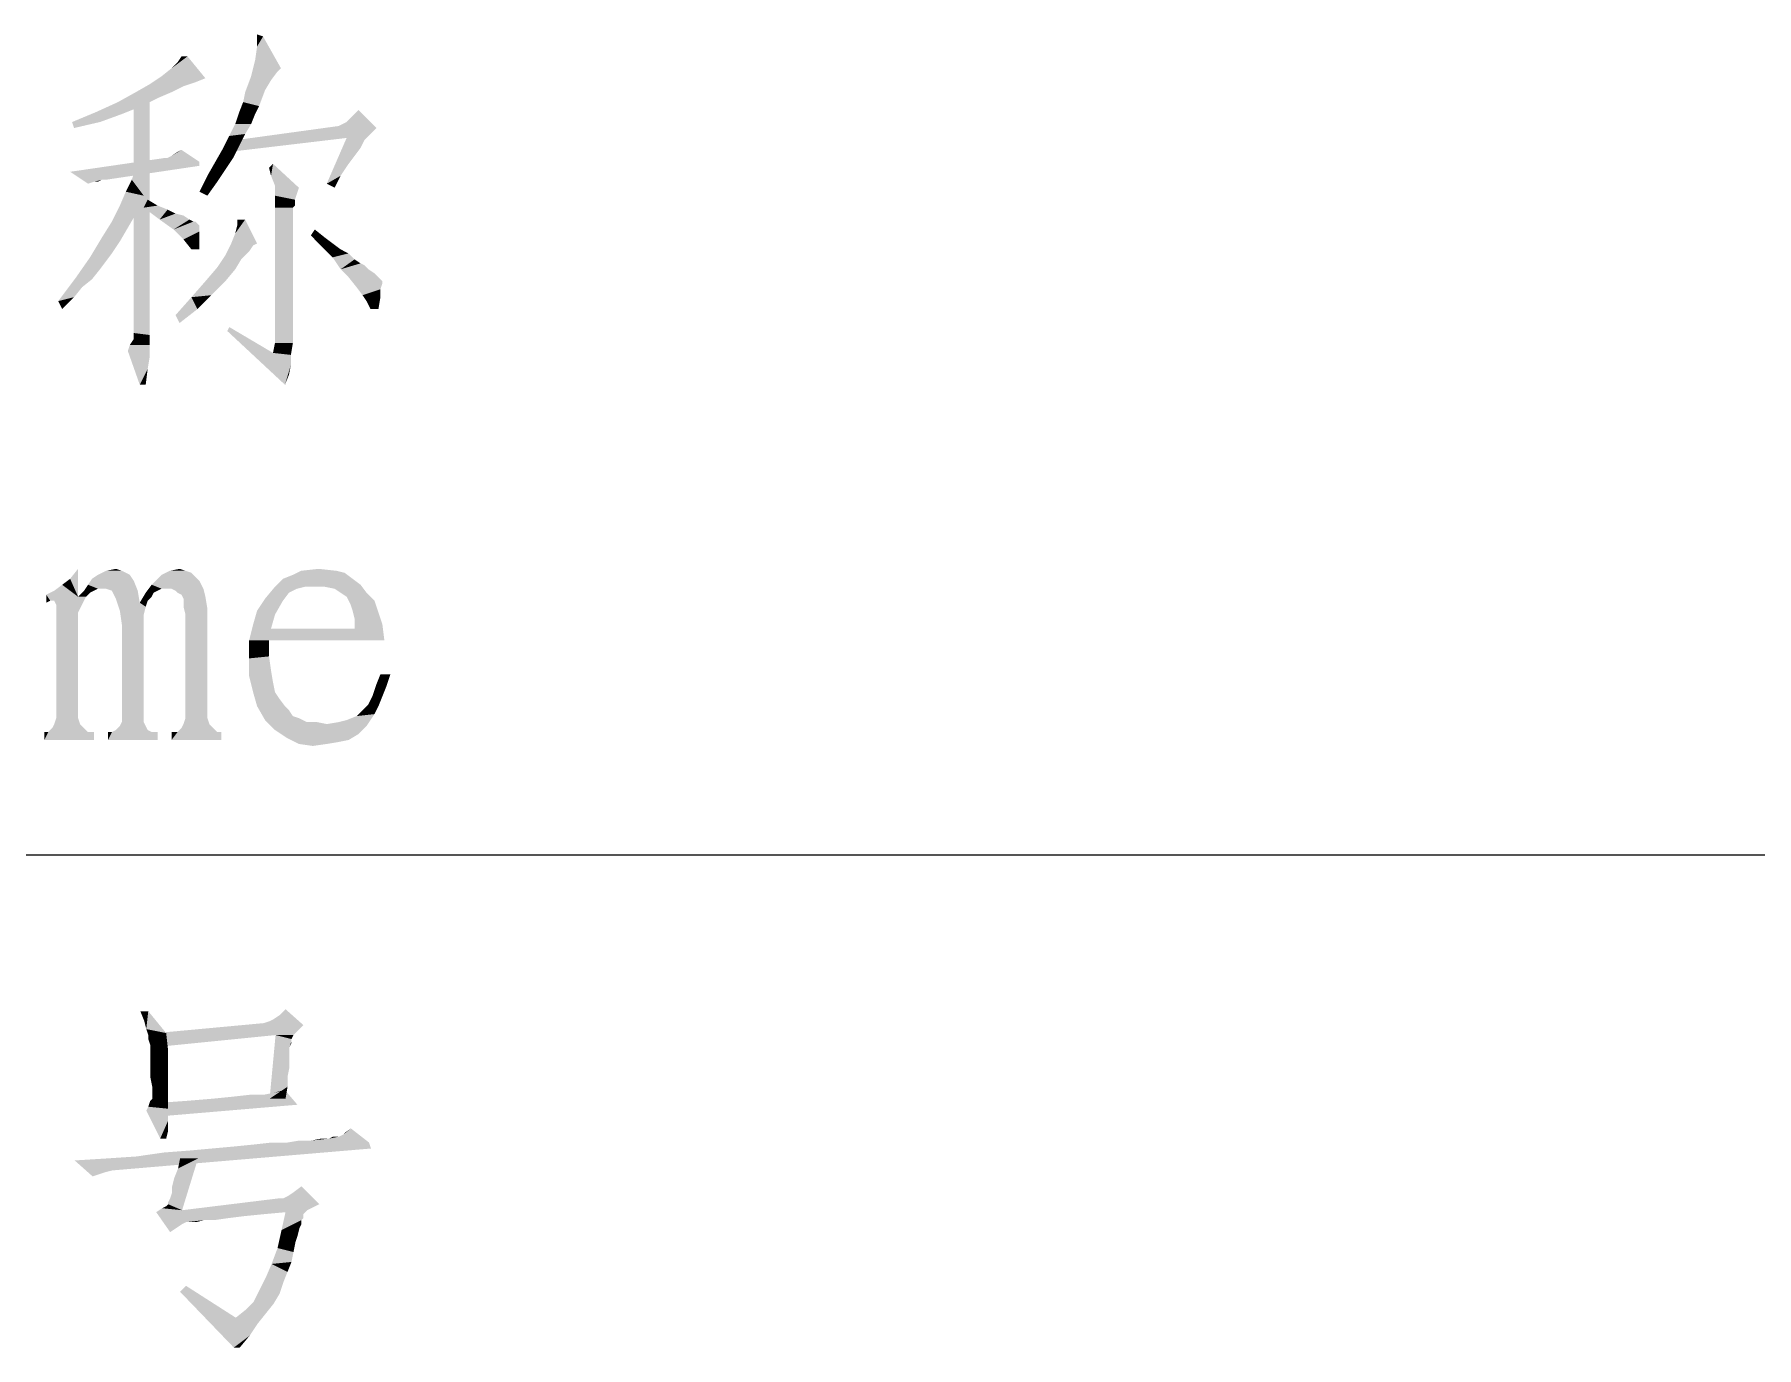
# Model space of a CAD drawing. Header units: millimetres. Extents: x 336 to 634, y 189 to 399.
# Drawn here: x 511.53 to 524.36, y 218.51 to 228.28 of the extents above; entities that cross this region are included whole.
import ezdxf

# ---------------------------------------------------------------- set-up
doc = ezdxf.new("R2010")
doc.units = ezdxf.units.MM

msp = doc.modelspace()

# ---------------------------------------------------------------- linework, layer by layer
at = {"color": 7, "linetype": 'Continuous'}
msp.add_line((448.54993, 222.17685), (628.54993, 222.17685), dxfattribs=at)
for points in [[(513.17638, 228.09152), (513.1912, 228.19522), (513.23564, 228.26929)], [(513.17638, 228.09152), (513.23564, 228.26929), (513.36897, 228.03226)], [(513.23564, 228.26929), (513.1912, 228.19522), (513.1912, 228.28411)], [(512.48008, 227.973), (512.55416, 228.03226), (512.67268, 228.12115)], [(512.48008, 227.973), (512.67268, 228.12115), (512.80601, 227.95818)], [(512.55416, 228.03226), (512.5986, 228.0767), (512.67268, 228.12115)], [(512.67268, 228.12115), (512.5986, 228.0767), (512.62823, 228.12115)], [(513.36897, 228.03226), (513.14675, 227.973), (513.17638, 228.09152)], [(512.80601, 227.95818), (512.3912, 227.91374), (512.48008, 227.973)], [(512.80601, 227.95818), (512.73194, 227.92855), (512.3912, 227.91374)], [(512.3912, 227.91374), (512.73194, 227.92855), (512.64305, 227.89892)], [(513.2949, 227.94337), (513.10231, 227.85448), (513.14675, 227.973)], [(513.2949, 227.94337), (513.25045, 227.86929), (513.10231, 227.85448)], [(513.36897, 228.03226), (513.33934, 228.00263), (513.14675, 227.973)], [(513.14675, 227.973), (513.33934, 228.00263), (513.2949, 227.94337)], [(512.55416, 227.85448), (512.45045, 227.81003), (512.15416, 227.7804)], [(512.55416, 227.85448), (512.15416, 227.7804), (512.28749, 227.85448)], [(512.15416, 227.7804), (512.45045, 227.81003), (512.33194, 227.75077)], [(512.27268, 227.573), (512.27268, 227.79522), (512.3912, 227.83966)], [(512.27268, 227.38041), (512.27268, 227.573), (512.3912, 227.83966)], [(512.27268, 227.20263), (512.27268, 227.38041), (512.3912, 227.83966)], [(512.27268, 227.02485), (512.27268, 227.20263), (512.3912, 227.83966)], [(512.27268, 226.8767), (512.27268, 227.02485), (512.3912, 227.83966)], [(512.27268, 226.72855), (512.27268, 226.8767), (512.3912, 227.83966)], [(512.27268, 226.59522), (512.27268, 226.72855), (512.3912, 227.83966)], [(512.27268, 226.4767), (512.27268, 226.59522), (512.3912, 227.83966)], [(512.27268, 226.373), (512.27268, 226.4767), (512.3912, 227.83966)], [(512.27268, 226.28411), (512.27268, 226.373), (512.3912, 227.83966)], [(512.27268, 226.21003), (512.27268, 226.28411), (512.3912, 227.83966)], [(512.27268, 226.15078), (512.27268, 226.21003), (512.3912, 227.83966)], [(512.27268, 226.09152), (512.27268, 226.15078), (512.3912, 227.83966)], [(512.27268, 226.06189), (512.27268, 226.09152), (512.3912, 227.83966)], [(512.27268, 226.06189), (512.3912, 227.83966), (512.3912, 226.04707)], [(512.64305, 227.89892), (512.28749, 227.85448), (512.3912, 227.91374)], [(512.28749, 227.85448), (512.64305, 227.89892), (512.55416, 227.85448)], [(513.08749, 227.7804), (513.10231, 227.85448), (513.25045, 227.86929)], [(513.08749, 227.7804), (513.25045, 227.86929), (513.20601, 227.75077)], [(512.18379, 227.69152), (511.81342, 227.63226), (511.9912, 227.70633)], [(511.81342, 227.63226), (512.18379, 227.69152), (512.02082, 227.63226)], [(512.33194, 227.75077), (511.9912, 227.70633), (512.15416, 227.7804)], [(511.9912, 227.70633), (512.33194, 227.75077), (512.18379, 227.69152)], [(513.17638, 227.69152), (513.02823, 227.61744), (513.05786, 227.70633)], [(513.02823, 227.61744), (513.17638, 227.69152), (513.14675, 227.61744)], [(513.20601, 227.75077), (513.05786, 227.70633), (513.08749, 227.7804)], [(513.05786, 227.70633), (513.20601, 227.75077), (513.17638, 227.69152)], [(514.08008, 227.58781), (513.85786, 227.63226), (513.90231, 227.6767)], [(513.90231, 227.6767), (513.94675, 227.72115), (514.08008, 227.58781)], [(512.02082, 227.63226), (511.82823, 227.58781), (511.81342, 227.63226)], [(513.14675, 227.61744), (513.10231, 227.54337), (512.98379, 227.52855)], [(513.14675, 227.61744), (512.98379, 227.52855), (513.02823, 227.61744)], [(512.98379, 227.52855), (513.10231, 227.54337), (513.05786, 227.45448)], [(514.08008, 227.58781), (513.04305, 227.49892), (513.7986, 227.60263)], [(514.08008, 227.58781), (514.05045, 227.55818), (513.04305, 227.49892)], [(514.05045, 227.55818), (514.02082, 227.52855), (513.04305, 227.49892)], [(514.08008, 227.58781), (513.7986, 227.60263), (513.82823, 227.61744)], [(514.08008, 227.58781), (513.82823, 227.61744), (513.85786, 227.63226)], [(512.55416, 227.38041), (512.5986, 227.41004), (512.62823, 227.42485)], [(512.55416, 227.38041), (512.62823, 227.42485), (512.76157, 227.33596)], [(513.01342, 227.36559), (512.88008, 227.33596), (512.93934, 227.43966)], [(513.05786, 227.45448), (512.93934, 227.43966), (512.98379, 227.52855)], [(512.93934, 227.43966), (513.05786, 227.45448), (513.01342, 227.36559)], [(513.04305, 227.49892), (513.85786, 227.51374), (512.98379, 227.41004)], [(514.02082, 227.52855), (513.85786, 227.51374), (513.04305, 227.49892)], [(513.9912, 227.49892), (513.70971, 227.173), (513.85786, 227.51374)], [(513.9912, 227.49892), (513.96157, 227.43966), (513.70971, 227.173)], [(513.96157, 227.43966), (513.91712, 227.38041), (513.70971, 227.173)], [(513.85786, 227.51374), (514.02082, 227.52855), (513.9912, 227.49892)], [(512.52453, 227.36559), (512.76157, 227.33596), (511.7986, 227.26189)], [(512.52453, 227.36559), (511.7986, 227.26189), (512.50971, 227.36559)], [(512.76157, 227.33596), (512.76157, 227.30633), (511.7986, 227.26189)], [(512.03564, 227.20263), (511.7986, 227.26189), (512.76157, 227.30633)], [(512.03564, 227.20263), (512.76157, 227.30633), (512.06527, 227.20263)], [(512.25786, 227.20263), (512.28749, 227.29152), (512.34675, 227.08411)], [(512.76157, 227.33596), (512.52453, 227.36559), (512.55416, 227.38041)], [(512.95416, 227.2767), (512.82082, 227.23226), (512.88008, 227.33596)], [(512.88008, 227.33596), (513.01342, 227.36559), (512.95416, 227.2767)], [(513.2949, 227.23226), (513.28008, 227.29152), (513.30971, 227.32115)], [(513.32453, 227.15818), (513.2949, 227.23226), (513.30971, 227.32115)], [(513.32453, 227.15818), (513.30971, 227.32115), (513.50231, 227.14337)], [(513.91712, 227.38041), (513.87268, 227.32115), (513.70971, 227.173)], [(513.87268, 227.32115), (513.81342, 227.23226), (513.70971, 227.173)], [(511.7986, 227.26189), (512.03564, 227.20263), (511.97638, 227.18781)], [(511.97638, 227.18781), (511.93194, 227.173), (511.7986, 227.26189)], [(511.97638, 227.18781), (512.03564, 227.20263), (512.00601, 227.18781)], [(512.34675, 227.08411), (512.21342, 227.11374), (512.25786, 227.20263)], [(512.8949, 227.18781), (512.76157, 227.11374), (512.82082, 227.23226)], [(512.76157, 227.11374), (512.8949, 227.18781), (512.82082, 227.08411)], [(512.82082, 227.23226), (512.95416, 227.2767), (512.8949, 227.18781)], [(513.50231, 227.14337), (513.32453, 227.08411), (513.32453, 227.15818)], [(513.70971, 227.173), (513.81342, 227.23226), (513.76897, 227.14337)], [(512.34675, 227.08411), (512.16897, 227.01004), (512.21342, 227.11374)], [(512.16897, 227.01004), (512.34675, 227.08411), (512.27268, 226.92115)], [(512.45045, 227.01004), (512.34675, 226.99522), (512.37638, 227.05448)], [(513.50231, 227.14337), (513.48749, 227.09892), (513.32453, 227.08411)], [(513.32453, 227.08411), (513.48749, 227.09892), (513.47268, 227.05448)], [(513.47268, 227.05448), (513.32453, 226.99522), (513.32453, 227.08411)], [(513.47268, 227.05448), (513.47268, 227.01004), (513.32453, 226.99522)], [(512.03564, 226.773), (512.10971, 226.89152), (512.27268, 226.92115)], [(512.03564, 226.773), (512.27268, 226.92115), (512.16897, 226.74337)], [(512.27268, 226.92115), (512.10971, 226.89152), (512.16897, 227.01004)], [(512.34675, 226.99522), (512.45045, 227.01004), (512.52453, 226.98041)], [(512.52453, 226.98041), (512.46527, 226.90633), (512.34675, 226.99522)], [(512.52453, 226.98041), (512.58379, 226.95078), (512.46527, 226.90633)], [(512.58379, 226.95078), (512.64305, 226.93596), (512.46527, 226.90633)], [(512.46527, 226.90633), (512.64305, 226.93596), (512.68749, 226.90633)], [(512.68749, 226.90633), (512.56897, 226.83226), (512.46527, 226.90633)], [(512.68749, 226.90633), (512.71712, 226.89152), (512.56897, 226.83226)], [(512.9986, 226.72855), (513.02823, 226.80263), (513.10231, 226.90633)], [(512.9986, 226.72855), (513.10231, 226.90633), (513.1912, 226.72855)], [(513.02823, 226.80263), (513.04305, 226.86189), (513.10231, 226.90633)], [(513.10231, 226.90633), (513.04305, 226.86189), (513.04305, 226.90633)], [(513.32453, 226.99522), (513.47268, 227.01004), (513.45786, 226.99522)], [(513.45786, 226.99522), (513.45786, 226.96559), (513.32453, 226.10633)], [(513.45786, 226.99522), (513.32453, 226.10633), (513.32453, 226.99522)], [(513.45786, 226.96559), (513.45786, 226.90633), (513.32453, 226.10633)], [(513.45786, 226.90633), (513.45786, 226.81744), (513.32453, 226.10633)], [(512.16897, 226.74337), (511.94675, 226.62485), (512.03564, 226.773)], [(512.73194, 226.89152), (512.74675, 226.8767), (512.56897, 226.83226)], [(512.71712, 226.89152), (512.73194, 226.89152), (512.56897, 226.83226)], [(512.74675, 226.8767), (512.76157, 226.86189), (512.56897, 226.83226)], [(512.56897, 226.83226), (512.76157, 226.86189), (512.76157, 226.81744)], [(512.76157, 226.81744), (512.64305, 226.75818), (512.56897, 226.83226)], [(512.64305, 226.75818), (512.76157, 226.81744), (512.76157, 226.75818)], [(513.45786, 226.81744), (513.45786, 226.71374), (513.32453, 226.10633)], [(513.5912, 226.78781), (513.62082, 226.83226), (513.6949, 226.773)], [(513.6949, 226.773), (513.68008, 226.69892), (513.5912, 226.78781)], [(513.6949, 226.773), (513.75416, 226.72855), (513.68008, 226.69892)], [(512.16897, 226.74337), (512.13934, 226.69892), (511.94675, 226.62485)], [(512.13934, 226.69892), (512.10971, 226.65448), (511.94675, 226.62485)], [(511.94675, 226.62485), (512.10971, 226.65448), (512.06527, 226.59522)], [(512.76157, 226.75818), (512.70231, 226.68411), (512.64305, 226.75818)], [(512.70231, 226.68411), (512.76157, 226.75818), (512.76157, 226.68411)], [(513.1912, 226.72855), (513.16157, 226.71374), (512.95416, 226.63966)], [(513.1912, 226.72855), (512.95416, 226.63966), (512.9986, 226.72855)], [(513.16157, 226.71374), (513.13194, 226.66929), (512.95416, 226.63966)], [(512.95416, 226.63966), (513.13194, 226.66929), (513.07268, 226.61003)], [(513.45786, 226.71374), (513.45786, 226.58041), (513.32453, 226.10633)], [(513.68008, 226.69892), (513.75416, 226.72855), (513.81342, 226.68411)], [(513.81342, 226.68411), (513.75416, 226.62485), (513.68008, 226.69892)], [(513.81342, 226.68411), (513.87268, 226.65448), (513.75416, 226.62485)], [(513.75416, 226.62485), (513.87268, 226.65448), (513.91712, 226.61003)], [(512.06527, 226.59522), (511.84305, 226.4767), (511.94675, 226.62485)], [(512.06527, 226.59522), (512.02082, 226.53596), (511.84305, 226.4767)], [(511.84305, 226.4767), (512.02082, 226.53596), (511.96157, 226.46189)], [(513.02823, 226.53596), (512.80601, 226.44707), (512.8949, 226.55078)], [(512.80601, 226.44707), (513.02823, 226.53596), (512.95416, 226.44707)], [(513.07268, 226.61003), (512.8949, 226.55078), (512.95416, 226.63966)], [(512.8949, 226.55078), (513.07268, 226.61003), (513.02823, 226.53596)], [(513.45786, 226.58041), (513.45786, 226.40263), (513.32453, 226.10633)], [(513.91712, 226.61003), (513.81342, 226.53596), (513.75416, 226.62485)], [(513.91712, 226.61003), (513.96157, 226.58041), (513.81342, 226.53596)], [(513.96157, 226.58041), (513.9912, 226.56559), (513.81342, 226.53596)], [(513.81342, 226.53596), (513.9912, 226.56559), (514.02082, 226.53596)], [(514.02082, 226.53596), (513.87268, 226.4767), (513.81342, 226.53596)], [(514.02082, 226.53596), (514.06527, 226.50633), (513.87268, 226.4767)], [(511.96157, 226.46189), (511.70971, 226.29892), (511.84305, 226.4767)], [(511.96157, 226.46189), (511.88749, 226.40263), (511.70971, 226.29892)], [(511.88749, 226.40263), (511.82823, 226.32855), (511.70971, 226.29892)], [(512.95416, 226.44707), (512.85045, 226.34337), (512.70231, 226.32855)], [(512.95416, 226.44707), (512.70231, 226.32855), (512.80601, 226.44707)], [(513.45786, 226.40263), (513.45786, 226.21003), (513.32453, 226.10633)], [(513.87268, 226.4767), (514.06527, 226.50633), (514.0949, 226.4767)], [(514.0949, 226.4767), (513.93194, 226.40263), (513.87268, 226.4767)], [(514.0949, 226.4767), (514.10971, 226.46189), (513.93194, 226.40263)], [(514.10971, 226.46189), (514.12453, 226.44707), (513.93194, 226.40263)], [(514.12453, 226.44707), (514.12453, 226.43226), (513.93194, 226.40263)], [(513.93194, 226.40263), (514.12453, 226.43226), (514.10971, 226.38781)], [(514.10971, 226.38781), (513.97638, 226.34337), (513.93194, 226.40263)], [(513.97638, 226.34337), (514.10971, 226.38781), (514.10971, 226.32855)], [(511.70971, 226.29892), (511.82823, 226.32855), (511.73934, 226.23966)], [(512.74675, 226.23966), (512.58379, 226.19522), (512.70231, 226.32855)], [(512.70231, 226.32855), (512.85045, 226.34337), (512.74675, 226.23966)], [(514.10971, 226.32855), (514.00601, 226.29892), (513.97638, 226.34337)], [(514.03564, 226.23966), (514.00601, 226.29892), (514.10971, 226.32855)], [(514.03564, 226.23966), (514.10971, 226.32855), (514.0949, 226.23966)], [(512.58379, 226.19522), (512.74675, 226.23966), (512.61342, 226.13596)], [(513.32453, 225.98781), (513.32453, 226.10633), (513.45786, 226.21003)], [(513.32453, 225.98781), (513.45786, 226.21003), (513.45786, 225.98781)], [(512.24305, 225.973), (512.27268, 226.01744), (512.3912, 226.04707)], [(512.24305, 225.973), (512.3912, 226.04707), (512.3912, 225.973)], [(512.3912, 226.04707), (512.27268, 226.03226), (512.27268, 226.06189)], [(512.27268, 226.01744), (512.27268, 226.03226), (512.3912, 226.04707)], [(512.96897, 226.0767), (512.98379, 226.10633), (513.30971, 225.91374)], [(513.30971, 225.91374), (513.3986, 225.6767), (512.96897, 226.0767)], [(512.3912, 225.973), (512.22823, 225.92855), (512.24305, 225.973)], [(512.22823, 225.92855), (512.3912, 225.973), (512.3912, 225.88411)], [(512.3912, 225.88411), (512.31712, 225.6767), (512.22823, 225.92855)], [(512.3912, 225.88411), (512.37638, 225.79522), (512.31712, 225.6767)], [(513.45786, 225.98781), (513.30971, 225.91374), (513.32453, 225.98781)], [(513.30971, 225.91374), (513.45786, 225.98781), (513.44305, 225.89892)], [(513.30971, 225.91374), (513.44305, 225.89892), (513.3986, 225.6767)], [(513.44305, 225.89892), (513.44305, 225.82485), (513.3986, 225.6767)], [(512.31712, 225.6767), (512.37638, 225.79522), (512.36157, 225.6767)], [(513.44305, 225.82485), (513.42823, 225.75078), (513.3986, 225.6767)], [(511.85786, 224.09892), (511.73934, 224.18781), (511.7986, 224.23226)], [(511.7986, 224.23226), (511.85786, 224.30633), (511.85786, 224.09892)], [(512.27268, 224.21744), (511.93194, 224.18781), (511.96157, 224.23226)], [(512.00601, 224.15818), (511.93194, 224.18781), (512.27268, 224.21744)], [(512.24305, 224.26189), (511.96157, 224.23226), (512.00601, 224.26189)], [(511.96157, 224.23226), (512.24305, 224.26189), (512.27268, 224.21744)], [(512.18379, 224.29152), (512.21342, 224.2767), (512.00601, 224.26189)], [(512.18379, 224.29152), (512.00601, 224.26189), (512.06527, 224.29152)], [(512.00601, 224.26189), (512.21342, 224.2767), (512.24305, 224.26189)], [(512.03564, 224.15818), (512.00601, 224.15818), (512.27268, 224.21744)], [(512.06527, 224.15818), (512.03564, 224.15818), (512.27268, 224.21744)], [(512.06527, 224.29152), (512.13934, 224.30633), (512.18379, 224.29152)], [(512.10971, 224.14337), (512.06527, 224.15818), (512.27268, 224.21744)], [(512.10971, 224.14337), (512.27268, 224.21744), (512.30231, 224.14337)], [(512.76157, 224.21744), (512.40601, 224.18781), (512.45045, 224.23226)], [(512.48008, 224.15818), (512.40601, 224.18781), (512.76157, 224.21744)], [(512.73194, 224.24707), (512.45045, 224.23226), (512.48008, 224.26189)], [(512.45045, 224.23226), (512.73194, 224.24707), (512.76157, 224.21744)], [(512.65786, 224.29152), (512.70231, 224.2767), (512.48008, 224.26189)], [(512.65786, 224.29152), (512.48008, 224.26189), (512.53934, 224.29152)], [(512.48008, 224.26189), (512.70231, 224.2767), (512.73194, 224.24707)], [(512.50971, 224.15818), (512.48008, 224.15818), (512.76157, 224.21744)], [(512.55416, 224.15818), (512.50971, 224.15818), (512.76157, 224.21744)], [(512.53934, 224.29152), (512.61342, 224.30633), (512.65786, 224.29152)], [(512.55416, 224.15818), (512.76157, 224.21744), (512.7912, 224.15818)], [(513.90231, 224.23226), (513.96157, 224.18781), (513.32453, 224.173)], [(513.90231, 224.23226), (513.32453, 224.173), (513.38379, 224.23226)], [(513.38379, 224.23226), (513.45786, 224.26189), (513.84305, 224.2767)], [(513.38379, 224.23226), (513.84305, 224.2767), (513.90231, 224.23226)], [(513.78379, 224.29152), (513.84305, 224.2767), (513.45786, 224.26189)], [(513.78379, 224.29152), (513.45786, 224.26189), (513.51712, 224.29152)], [(513.51712, 224.29152), (513.65045, 224.30633), (513.78379, 224.29152)], [(511.85786, 224.09892), (511.62082, 224.11374), (511.68008, 224.14337)], [(511.62082, 224.11374), (511.85786, 224.09892), (511.65045, 224.06929)], [(511.65045, 224.06929), (511.62082, 224.05448), (511.62082, 224.11374)], [(511.85786, 224.09892), (511.91712, 224.09892), (511.65045, 224.06929)], [(511.68008, 224.06929), (511.65045, 224.06929), (511.91712, 224.09892)], [(511.85786, 224.09892), (511.68008, 224.14337), (511.73934, 224.18781)], [(511.6949, 224.03966), (511.68008, 224.06929), (511.91712, 224.09892)], [(511.6949, 224.03966), (511.91712, 224.09892), (511.88749, 224.03966)], [(511.97638, 224.14337), (511.94675, 224.12855), (511.85786, 224.09892)], [(511.97638, 224.14337), (511.85786, 224.09892), (511.90231, 224.14337)], [(511.85786, 224.09892), (511.94675, 224.12855), (511.91712, 224.09892)], [(512.00601, 224.15818), (511.90231, 224.14337), (511.93194, 224.18781)], [(511.90231, 224.14337), (512.00601, 224.15818), (511.97638, 224.14337)], [(512.30231, 224.14337), (512.12453, 224.11374), (512.10971, 224.14337)], [(512.13934, 224.08411), (512.12453, 224.11374), (512.30231, 224.14337)], [(512.13934, 224.08411), (512.30231, 224.14337), (512.31712, 224.05448)], [(512.31712, 224.05448), (512.16897, 223.99522), (512.13934, 224.08411)], [(512.42082, 224.12855), (512.40601, 224.09892), (512.31712, 224.05448)], [(512.42082, 224.12855), (512.31712, 224.05448), (512.36157, 224.12855)], [(512.40601, 224.09892), (512.37638, 224.06929), (512.31712, 224.05448)], [(512.48008, 224.15818), (512.36157, 224.12855), (512.40601, 224.18781)], [(512.48008, 224.15818), (512.45045, 224.14337), (512.36157, 224.12855)], [(512.36157, 224.12855), (512.45045, 224.14337), (512.42082, 224.12855)], [(512.7912, 224.15818), (512.58379, 224.14337), (512.55416, 224.15818)], [(512.5986, 224.12855), (512.58379, 224.14337), (512.7912, 224.15818)], [(512.62823, 224.11374), (512.5986, 224.12855), (512.7912, 224.15818)], [(512.62823, 224.11374), (512.7912, 224.15818), (512.80601, 224.09892)], [(512.80601, 224.09892), (512.64305, 224.08411), (512.62823, 224.11374)], [(512.64305, 224.02485), (512.64305, 224.08411), (512.80601, 224.09892)], [(512.64305, 224.02485), (512.80601, 224.09892), (512.82082, 224.01003)], [(513.38379, 224.06929), (513.1912, 223.99522), (513.25045, 224.08411)], [(513.48749, 224.15818), (513.25045, 224.08411), (513.32453, 224.173)], [(513.48749, 224.15818), (513.42823, 224.12855), (513.25045, 224.08411)], [(513.25045, 224.08411), (513.42823, 224.12855), (513.38379, 224.06929)], [(513.54675, 224.173), (513.32453, 224.173), (513.96157, 224.18781)], [(513.32453, 224.173), (513.54675, 224.173), (513.48749, 224.15818)], [(513.62082, 224.173), (513.54675, 224.173), (513.96157, 224.18781)], [(513.6949, 224.173), (513.62082, 224.173), (513.96157, 224.18781)], [(513.76897, 224.15818), (513.6949, 224.173), (513.96157, 224.18781)], [(513.81342, 224.12855), (513.76897, 224.15818), (513.96157, 224.18781)], [(513.81342, 224.12855), (513.96157, 224.18781), (514.00601, 224.12855)], [(514.00601, 224.12855), (513.85786, 224.09892), (513.81342, 224.12855)], [(513.85786, 224.09892), (514.00601, 224.12855), (514.06527, 224.06929)], [(514.06527, 224.06929), (513.88749, 224.03966), (513.85786, 224.09892)], [(511.88749, 224.03966), (511.6949, 223.99522), (511.6949, 224.03966)], [(511.6949, 223.99522), (511.88749, 224.03966), (511.85786, 223.98041)], [(511.85786, 223.98041), (511.6949, 223.93596), (511.6949, 223.99522)], [(511.6949, 223.19522), (511.6949, 223.93596), (511.85786, 223.98041)], [(511.6949, 223.19522), (511.85786, 223.98041), (511.85786, 223.19522)], [(512.31712, 224.05448), (512.36157, 224.02485), (512.16897, 223.99522)], [(512.16897, 223.99522), (512.36157, 224.02485), (512.34675, 223.96559)], [(512.34675, 223.96559), (512.18379, 223.89152), (512.16897, 223.99522)], [(512.34675, 223.96559), (512.34675, 223.90633), (512.18379, 223.89152)], [(512.31712, 224.05448), (512.37638, 224.06929), (512.36157, 224.02485)], [(512.82082, 224.01003), (512.65786, 223.96559), (512.64305, 224.02485)], [(512.65786, 223.96559), (512.82082, 224.01003), (512.82082, 223.92115)], [(512.82082, 223.92115), (512.65786, 223.89152), (512.65786, 223.96559)], [(513.32453, 223.96559), (513.16157, 223.89152), (513.1912, 223.99522)], [(513.16157, 223.89152), (513.32453, 223.96559), (513.2949, 223.86189)], [(513.1912, 223.99522), (513.38379, 224.06929), (513.32453, 223.96559)], [(513.90231, 223.99522), (513.88749, 224.03966), (514.06527, 224.06929)], [(513.90231, 223.99522), (514.06527, 224.06929), (514.0949, 223.98041)], [(514.0949, 223.98041), (513.91712, 223.93596), (513.90231, 223.99522)], [(513.91712, 223.93596), (514.0949, 223.98041), (514.12453, 223.89152)], [(512.18379, 223.16559), (512.18379, 223.89152), (512.34675, 223.90633)], [(512.18379, 223.16559), (512.34675, 223.90633), (512.34675, 223.16559)], [(512.65786, 223.19522), (512.65786, 223.89152), (512.82082, 223.92115)], [(512.65786, 223.19522), (512.82082, 223.92115), (512.82082, 223.19522)], [(513.2949, 223.86189), (513.13194, 223.773), (513.16157, 223.89152)], [(513.2949, 223.86189), (513.91712, 223.86189), (513.13194, 223.773)], [(513.28008, 223.773), (513.13194, 223.773), (513.91712, 223.86189)], [(514.13934, 223.773), (513.28008, 223.773), (513.91712, 223.86189)], [(514.12453, 223.89152), (513.91712, 223.86189), (513.91712, 223.93596)], [(513.91712, 223.86189), (514.12453, 223.89152), (514.13934, 223.773)], [(513.28008, 223.773), (513.28008, 223.65448), (513.13194, 223.63966)], [(513.28008, 223.773), (513.13194, 223.63966), (513.13194, 223.773)], [(513.13194, 223.63966), (513.28008, 223.65448), (513.2949, 223.55078)], [(513.2949, 223.55078), (513.13194, 223.50633), (513.13194, 223.63966)], [(513.13194, 223.50633), (513.2949, 223.55078), (513.30971, 223.46189)], [(513.30971, 223.46189), (513.16157, 223.38781), (513.13194, 223.50633)], [(513.16157, 223.38781), (513.30971, 223.46189), (513.32453, 223.38781)], [(514.15416, 223.43226), (514.05045, 223.35818), (514.08008, 223.44707)], [(514.18379, 223.52115), (514.08008, 223.44707), (514.10971, 223.52115)], [(514.08008, 223.44707), (514.18379, 223.52115), (514.15416, 223.43226)], [(513.32453, 223.38781), (513.1912, 223.28411), (513.16157, 223.38781)], [(513.32453, 223.38781), (513.35416, 223.34337), (513.1912, 223.28411)], [(513.1912, 223.28411), (513.35416, 223.34337), (513.3986, 223.28411)], [(514.12453, 223.35818), (514.02082, 223.29892), (514.05045, 223.35818)], [(514.02082, 223.29892), (514.12453, 223.35818), (514.0949, 223.28411)], [(514.05045, 223.35818), (514.15416, 223.43226), (514.12453, 223.35818)], [(511.85786, 223.19522), (511.68008, 223.15078), (511.6949, 223.19522)], [(511.68008, 223.15078), (511.85786, 223.19522), (511.87268, 223.15078)], [(512.82082, 223.19522), (512.64305, 223.15078), (512.65786, 223.19522)], [(512.64305, 223.15078), (512.82082, 223.19522), (512.83564, 223.15078)], [(513.3986, 223.28411), (513.25045, 223.1804), (513.1912, 223.28411)], [(513.3986, 223.28411), (513.42823, 223.25448), (513.25045, 223.1804)], [(513.42823, 223.25448), (513.45786, 223.21003), (513.25045, 223.1804)], [(513.45786, 223.21003), (513.50231, 223.19522), (513.25045, 223.1804)], [(513.25045, 223.1804), (513.50231, 223.19522), (513.56157, 223.16559)], [(513.56157, 223.16559), (513.32453, 223.10633), (513.25045, 223.1804)], [(513.70971, 223.15078), (513.7986, 223.16559), (514.03564, 223.1804)], [(513.70971, 223.15078), (514.03564, 223.1804), (514.00601, 223.13596)], [(514.03564, 223.1804), (513.7986, 223.16559), (513.85786, 223.1804)], [(513.85786, 223.1804), (513.93194, 223.21003), (514.06527, 223.22485)], [(513.85786, 223.1804), (514.06527, 223.22485), (514.03564, 223.1804)], [(514.06527, 223.22485), (513.93194, 223.21003), (513.97638, 223.25448)], [(514.0949, 223.28411), (513.97638, 223.25448), (514.02082, 223.29892)], [(513.97638, 223.25448), (514.0949, 223.28411), (514.06527, 223.22485)], [(511.93194, 223.09152), (511.97638, 223.09152), (511.60601, 223.03226)], [(511.63564, 223.09152), (511.93194, 223.09152), (511.60601, 223.03226)], [(511.63564, 223.09152), (511.60601, 223.03226), (511.60601, 223.09152)], [(511.60601, 223.03226), (511.97638, 223.09152), (511.97638, 223.03226)], [(511.90231, 223.12115), (511.63564, 223.09152), (511.66527, 223.12115)], [(511.63564, 223.09152), (511.90231, 223.12115), (511.93194, 223.09152)], [(511.87268, 223.15078), (511.66527, 223.12115), (511.68008, 223.15078)], [(511.66527, 223.12115), (511.87268, 223.15078), (511.90231, 223.12115)], [(512.40601, 223.09152), (512.45045, 223.09152), (512.08008, 223.03226)], [(512.10971, 223.09152), (512.40601, 223.09152), (512.08008, 223.03226)], [(512.10971, 223.09152), (512.08008, 223.03226), (512.08008, 223.09152)], [(512.08008, 223.03226), (512.45045, 223.09152), (512.45045, 223.03226)], [(512.37638, 223.10633), (512.10971, 223.09152), (512.13934, 223.10633)], [(512.10971, 223.09152), (512.37638, 223.10633), (512.40601, 223.09152)], [(512.36157, 223.13596), (512.13934, 223.10633), (512.16897, 223.13596)], [(512.13934, 223.10633), (512.36157, 223.13596), (512.37638, 223.10633)], [(512.34675, 223.16559), (512.16897, 223.13596), (512.18379, 223.16559)], [(512.16897, 223.13596), (512.34675, 223.16559), (512.36157, 223.13596)], [(512.8949, 223.09152), (512.92453, 223.09152), (512.55416, 223.03226)], [(512.5986, 223.09152), (512.8949, 223.09152), (512.55416, 223.03226)], [(512.5986, 223.09152), (512.55416, 223.03226), (512.55416, 223.09152)], [(512.55416, 223.03226), (512.92453, 223.09152), (512.92453, 223.03226)], [(512.86527, 223.12115), (512.5986, 223.09152), (512.62823, 223.12115)], [(512.5986, 223.09152), (512.86527, 223.12115), (512.8949, 223.09152)], [(512.83564, 223.15078), (512.62823, 223.12115), (512.64305, 223.15078)], [(512.62823, 223.12115), (512.83564, 223.15078), (512.86527, 223.12115)], [(513.63564, 223.16559), (513.70971, 223.15078), (513.32453, 223.10633)], [(513.56157, 223.16559), (513.63564, 223.16559), (513.32453, 223.10633)], [(513.70971, 223.15078), (514.00601, 223.13596), (513.32453, 223.10633)], [(513.32453, 223.10633), (514.00601, 223.13596), (513.97638, 223.10633)], [(513.97638, 223.10633), (513.41342, 223.04707), (513.32453, 223.10633)], [(513.97638, 223.10633), (513.94675, 223.0767), (513.41342, 223.04707)], [(513.41342, 223.04707), (513.94675, 223.0767), (513.87268, 223.03226)], [(513.87268, 223.03226), (513.50231, 223.00263), (513.41342, 223.04707)], [(513.87268, 223.03226), (513.7986, 223.01744), (513.50231, 223.00263)], [(513.50231, 223.00263), (513.7986, 223.01744), (513.70971, 223.00263)], [(513.70971, 223.00263), (513.60601, 222.98781), (513.50231, 223.00263)], [(512.38061, 221.01357), (512.35098, 220.9395), (512.32135, 221.01357)], [(512.36579, 220.88024), (512.35098, 220.9395), (512.38061, 221.01357)], [(512.36579, 220.88024), (512.38061, 221.01357), (512.51394, 220.85061)], [(513.35839, 220.98394), (513.40283, 221.02839), (513.53616, 220.90987)], [(512.51394, 220.85061), (512.38061, 220.83579), (512.36579, 220.88024)], [(513.53616, 220.90987), (512.43987, 220.85061), (513.23987, 220.92468)], [(513.53616, 220.90987), (513.49172, 220.86542), (512.43987, 220.85061)], [(513.53616, 220.90987), (513.23987, 220.92468), (513.28431, 220.9395)], [(513.53616, 220.90987), (513.28431, 220.9395), (513.31394, 220.95431)], [(513.53616, 220.90987), (513.31394, 220.95431), (513.35839, 220.98394)], [(512.38061, 220.82098), (512.38061, 220.83579), (512.51394, 220.85061)], [(512.38061, 220.80616), (512.38061, 220.82098), (512.51394, 220.85061)], [(512.39542, 220.76172), (512.38061, 220.80616), (512.51394, 220.85061)], [(512.39542, 220.76172), (512.51394, 220.85061), (512.52876, 220.71727)], [(512.52876, 220.71727), (512.39542, 220.68764), (512.39542, 220.76172)], [(513.32876, 220.83579), (512.43987, 220.85061), (513.49172, 220.86542)], [(513.32876, 220.83579), (512.43987, 220.7469), (512.43987, 220.85061)], [(513.44727, 220.80616), (513.28431, 220.36172), (513.32876, 220.83579)], [(513.44727, 220.80616), (513.44727, 220.79135), (513.28431, 220.36172)], [(513.44727, 220.79135), (513.43246, 220.7469), (513.28431, 220.36172)], [(513.43246, 220.7469), (513.43246, 220.70246), (513.28431, 220.36172)], [(513.32876, 220.83579), (513.49172, 220.86542), (513.46209, 220.83579)], [(513.32876, 220.83579), (513.46209, 220.83579), (513.44727, 220.80616)], [(513.44727, 220.79135), (513.44727, 220.77653), (513.43246, 220.7469)], [(512.39542, 220.59876), (512.39542, 220.68764), (512.52876, 220.71727)], [(512.39542, 220.59876), (512.52876, 220.71727), (512.52876, 220.59876)], [(513.43246, 220.70246), (513.43246, 220.65802), (513.28431, 220.36172)], [(513.43246, 220.65802), (513.43246, 220.59876), (513.28431, 220.36172)], [(512.52876, 220.59876), (512.39542, 220.52468), (512.39542, 220.59876)], [(512.39542, 220.52468), (512.52876, 220.59876), (512.52876, 220.48024)], [(512.52876, 220.48024), (512.41024, 220.45061), (512.39542, 220.52468)], [(513.43246, 220.59876), (513.41764, 220.52468), (513.28431, 220.36172)], [(513.41764, 220.52468), (513.41764, 220.45061), (513.28431, 220.36172)], [(512.38061, 220.30246), (512.39542, 220.3469), (512.52876, 220.37653)], [(512.38061, 220.30246), (512.52876, 220.37653), (512.52876, 220.28764)], [(512.39542, 220.3469), (512.41024, 220.36172), (512.52876, 220.37653)], [(512.41024, 220.40616), (512.41024, 220.45061), (512.52876, 220.48024)], [(512.41024, 220.37653), (512.41024, 220.40616), (512.52876, 220.48024)], [(512.41024, 220.37653), (512.52876, 220.48024), (512.52876, 220.37653)], [(512.52876, 220.37653), (512.41024, 220.36172), (512.41024, 220.37653)], [(512.6769, 220.3469), (512.85468, 220.36172), (513.23987, 220.39135)], [(513.49172, 220.31727), (512.6769, 220.3469), (513.23987, 220.39135)], [(512.85468, 220.36172), (513.00283, 220.37653), (513.23987, 220.39135)], [(513.23987, 220.39135), (513.00283, 220.37653), (513.13616, 220.39135)], [(513.23987, 220.39135), (513.31394, 220.40616), (513.40283, 220.42098)], [(513.23987, 220.39135), (513.40283, 220.42098), (513.49172, 220.31727)], [(513.28431, 220.36172), (513.41764, 220.45061), (513.40283, 220.36172)], [(513.40283, 220.42098), (513.31394, 220.40616), (513.3732, 220.42098)], [(512.52876, 220.28764), (512.36579, 220.27283), (512.38061, 220.30246)], [(512.36579, 220.27283), (512.52876, 220.28764), (512.52876, 220.19876)], [(512.52876, 220.19876), (512.4695, 220.06542), (512.36579, 220.27283)], [(513.49172, 220.31727), (512.43987, 220.22839), (512.4695, 220.33209)], [(513.49172, 220.31727), (512.4695, 220.33209), (512.6769, 220.3469)], [(512.52876, 220.19876), (512.52876, 220.12468), (512.4695, 220.06542)], [(512.4695, 220.06542), (512.52876, 220.12468), (512.51394, 220.06542)], [(513.83246, 220.09505), (513.84727, 220.10987), (513.89172, 220.1395)], [(513.83246, 220.09505), (513.89172, 220.1395), (514.02505, 220.03579)], [(511.83246, 219.90246), (512.0695, 219.91727), (514.03987, 219.99135)], [(511.83246, 219.90246), (514.03987, 219.99135), (512.11394, 219.82839)], [(512.0695, 219.91727), (512.29172, 219.93209), (514.03987, 219.99135)], [(512.29172, 219.93209), (512.49913, 219.96172), (514.03987, 219.99135)], [(512.49913, 219.96172), (512.69172, 219.97653), (514.03987, 219.99135)], [(514.03987, 219.99135), (512.69172, 219.97653), (512.85468, 219.99135)], [(512.85468, 219.99135), (513.01764, 220.00616), (514.02505, 220.03579)], [(512.85468, 219.99135), (514.02505, 220.03579), (514.03987, 219.99135)], [(513.01764, 220.00616), (513.16579, 220.02098), (514.02505, 220.03579)], [(513.41764, 220.03579), (514.02505, 220.03579), (513.16579, 220.02098)], [(513.41764, 220.03579), (513.16579, 220.02098), (513.29913, 220.03579)], [(513.59542, 220.05061), (513.41764, 220.03579), (513.50653, 220.05061)], [(514.02505, 220.03579), (513.41764, 220.03579), (513.59542, 220.05061)], [(513.72876, 220.06542), (513.59542, 220.05061), (513.6695, 220.06542)], [(514.02505, 220.03579), (513.59542, 220.05061), (513.72876, 220.06542)], [(513.78801, 220.08024), (513.80283, 220.08024), (513.72876, 220.06542)], [(513.78801, 220.08024), (513.72876, 220.06542), (513.75839, 220.08024)], [(514.02505, 220.03579), (513.72876, 220.06542), (513.80283, 220.08024)], [(514.02505, 220.03579), (513.80283, 220.08024), (513.83246, 220.09505)], [(511.83246, 219.90246), (512.11394, 219.82839), (512.05468, 219.81357)], [(512.05468, 219.81357), (511.96579, 219.78394), (511.83246, 219.90246)], [(512.52876, 219.59135), (512.54357, 219.62098), (512.75098, 219.91727)], [(512.52876, 219.57653), (512.52876, 219.59135), (512.75098, 219.91727)], [(512.52876, 219.57653), (512.75098, 219.91727), (512.63246, 219.53209)], [(512.54357, 219.62098), (512.55839, 219.66542), (512.75098, 219.91727)], [(512.55839, 219.70987), (512.5732, 219.76913), (512.75098, 219.91727)], [(512.55839, 219.66542), (512.55839, 219.70987), (512.75098, 219.91727)], [(512.5732, 219.76913), (512.60283, 219.8432), (512.75098, 219.91727)], [(512.75098, 219.91727), (512.60283, 219.8432), (512.61764, 219.91727)], [(513.38801, 219.62098), (513.65468, 219.57653), (512.63246, 219.53209)], [(513.38801, 219.62098), (512.63246, 219.53209), (513.35839, 219.62098)], [(513.65468, 219.57653), (513.38801, 219.62098), (513.41764, 219.63579)], [(513.65468, 219.57653), (513.41764, 219.63579), (513.46209, 219.66542)], [(513.46209, 219.66542), (513.52135, 219.70987), (513.65468, 219.57653)], [(512.63246, 219.53209), (512.43987, 219.51727), (512.48431, 219.5469)], [(512.63246, 219.53209), (513.56579, 219.53209), (512.43987, 219.51727)], [(513.40283, 219.51727), (512.43987, 219.51727), (513.56579, 219.53209)], [(512.43987, 219.51727), (513.40283, 219.51727), (513.23987, 219.50246)], [(512.43987, 219.51727), (513.23987, 219.50246), (512.79542, 219.45802)], [(512.43987, 219.51727), (512.79542, 219.45802), (512.66209, 219.4432)], [(512.43987, 219.51727), (512.66209, 219.4432), (512.63246, 219.42839)], [(512.63246, 219.42839), (512.54357, 219.36913), (512.43987, 219.51727)], [(512.63246, 219.53209), (512.48431, 219.5469), (512.51394, 219.56172)], [(512.63246, 219.53209), (512.51394, 219.56172), (512.52876, 219.57653)], [(513.65468, 219.57653), (513.59542, 219.5469), (512.63246, 219.53209)], [(512.63246, 219.53209), (513.59542, 219.5469), (513.56579, 219.53209)], [(512.6769, 219.4432), (512.66209, 219.4432), (512.79542, 219.45802)], [(512.69172, 219.4432), (512.6769, 219.4432), (512.79542, 219.45802)], [(512.69172, 219.4432), (512.79542, 219.45802), (512.73616, 219.4432)], [(513.23987, 219.50246), (513.09172, 219.48764), (512.79542, 219.45802)], [(513.09172, 219.48764), (512.9732, 219.47283), (512.79542, 219.45802)], [(512.79542, 219.45802), (512.9732, 219.47283), (512.8695, 219.45802)], [(513.53616, 219.50246), (513.3732, 219.38394), (513.40283, 219.51727)], [(513.53616, 219.50246), (513.53616, 219.48764), (513.3732, 219.38394)], [(513.53616, 219.48764), (513.53616, 219.47283), (513.3732, 219.38394)], [(513.53616, 219.47283), (513.52135, 219.45802), (513.3732, 219.38394)], [(513.52135, 219.45802), (513.52135, 219.42839), (513.3732, 219.38394)], [(513.40283, 219.51727), (513.56579, 219.53209), (513.53616, 219.50246)], [(512.63246, 219.42839), (512.58801, 219.39876), (512.54357, 219.36913)], [(513.49172, 219.3395), (513.34357, 219.25061), (513.3732, 219.38394)], [(513.49172, 219.3395), (513.4769, 219.29505), (513.34357, 219.25061)], [(513.52135, 219.42839), (513.50653, 219.39876), (513.3732, 219.38394)], [(513.3732, 219.38394), (513.50653, 219.39876), (513.49172, 219.3395)], [(513.46209, 219.22098), (513.29913, 219.13209), (513.34357, 219.25061)], [(513.46209, 219.22098), (513.44727, 219.1469), (513.29913, 219.13209)], [(513.34357, 219.25061), (513.4769, 219.29505), (513.46209, 219.22098)], [(513.41764, 219.07283), (513.25468, 219.02839), (513.29913, 219.13209)], [(513.25468, 219.02839), (513.41764, 219.07283), (513.38801, 218.99876)], [(513.29913, 219.13209), (513.44727, 219.1469), (513.41764, 219.07283)], [(512.61764, 218.92468), (512.66209, 218.96913), (513.03246, 218.73209)], [(513.38801, 218.99876), (513.21024, 218.9395), (513.25468, 219.02839)], [(513.21024, 218.9395), (513.38801, 218.99876), (513.35839, 218.90987)], [(513.03246, 218.73209), (513.01764, 218.50987), (512.61764, 218.92468)], [(513.31394, 218.83579), (513.10653, 218.79135), (513.16579, 218.85061)], [(513.10653, 218.79135), (513.31394, 218.83579), (513.25468, 218.76172)], [(513.35839, 218.90987), (513.16579, 218.85061), (513.21024, 218.9395)], [(513.16579, 218.85061), (513.35839, 218.90987), (513.31394, 218.83579)], [(513.03246, 218.73209), (513.19542, 218.68764), (513.01764, 218.50987)], [(513.25468, 218.76172), (513.03246, 218.73209), (513.10653, 218.79135)], [(513.03246, 218.73209), (513.25468, 218.76172), (513.19542, 218.68764)], [(513.19542, 218.68764), (513.13616, 218.59876), (513.01764, 218.50987)], [(513.01764, 218.50987), (513.13616, 218.59876), (513.06209, 218.50987)]]:
    msp.add_solid(points, dxfattribs=at)

doc.saveas('drawing.dxf')
